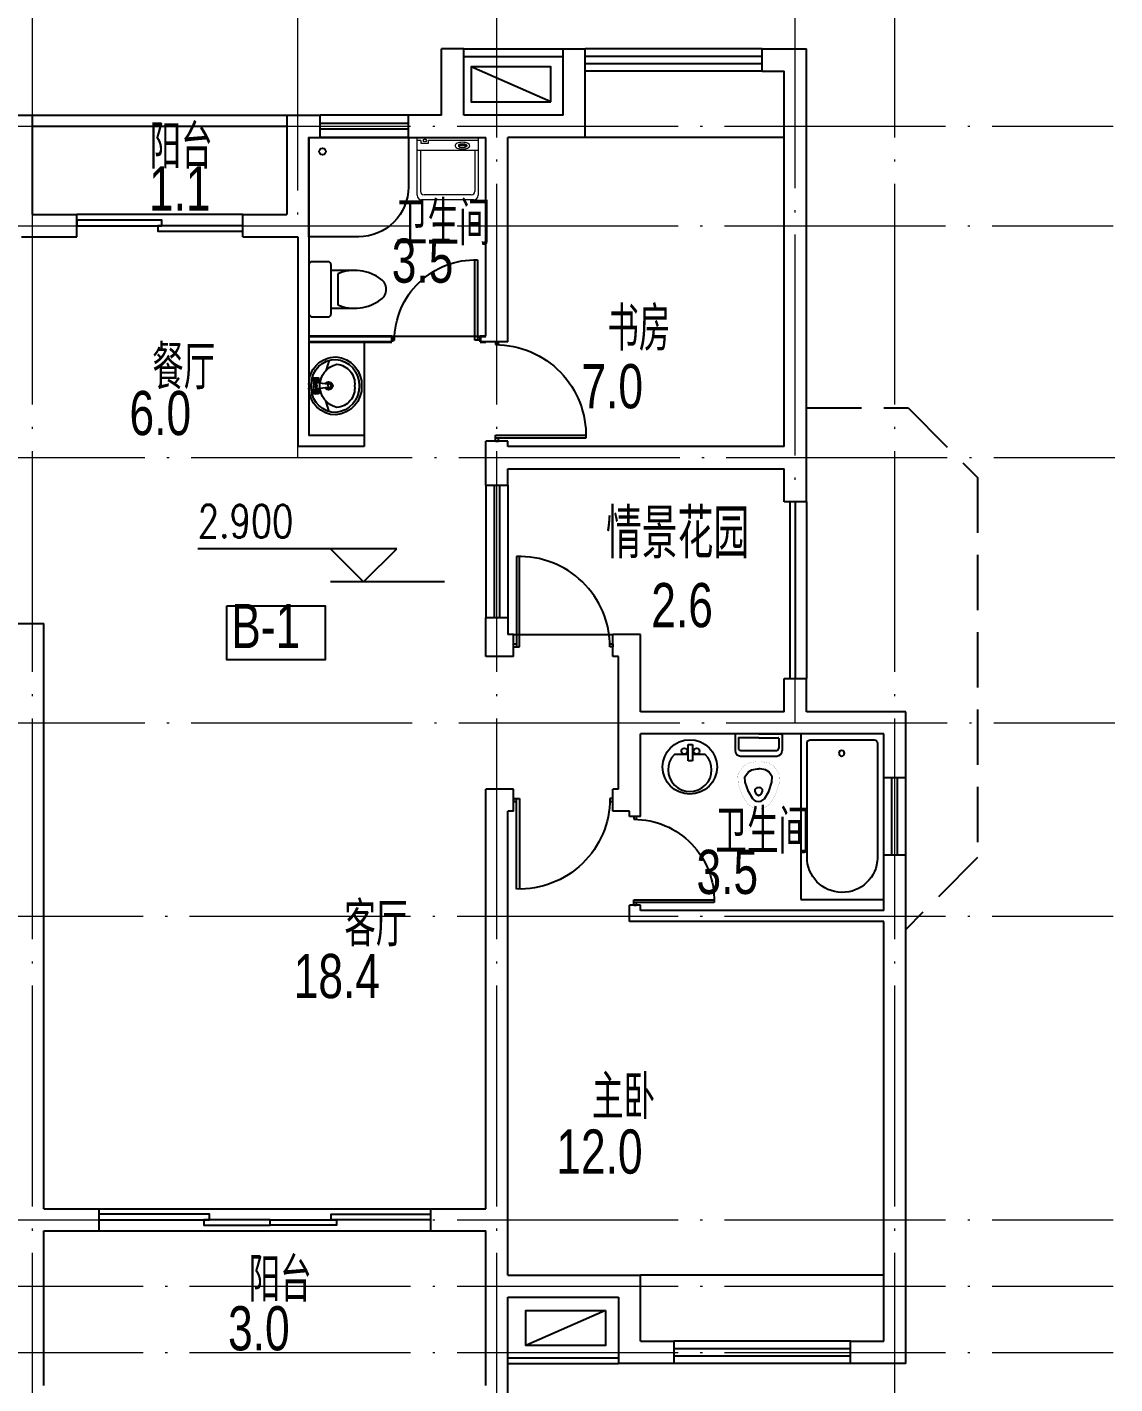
# Model space of a CAD drawing. Extents: x 1332633 to 1595679, y 264824 to 640777.
# Drawn here: x 1383282 to 1393123, y 587802 to 600085 of the extents above; entities that cross this region are included whole.
import ezdxf

# ---------------------------------------------------------------- set-up
doc = ezdxf.new("R2010")
doc.units = 0
doc.header["$LTSCALE"] = 1000
doc.header["$MEASUREMENT"] = 0
doc.linetypes.add('DASH', pattern=[0.35, 0.25, -0.1])
doc.linetypes.add('DOTE', pattern=[2.42, 2, -0.2, 0.02, -0.2])
doc.layers.get('0').update_dxf_attribs({"linetype": 'CONTINUOUS'})
for name, color, linetype in [('3T_WOOD', 21, 'CONTINUOUS'), ('A-BALCONY_建筑阳台_', 6, 'CONTINUOUS'), ('A-Fur1(建筑厨卫洁具)', 136, 'CONTINUOUS'), ('A-Ground(室外构件)', 31, 'CONTINUOUS'), ('A-Hz1(房间名称)', 4, 'CONTINUOUS'), ('A-Hz3(房间面积)', 2, 'CONTINUOUS'), ('A-Wall(建筑墙)', 255, 'CONTINUOUS'), ('A-WALL_建筑墙_', 255, 'CONTINUOUS'), ('A-WINDOW(建筑门窗)', 4, 'CONTINUOUS'), ('C-sheet(通用-图框)', 7, 'CONTINUOUS'), ('DIM_ELEV', 3, 'CONTINUOUS'), ('管井', 5, 'CONTINUOUS')]:
    doc.layers.add(name, color=color, linetype=linetype)
for name, color, linetype, lineweight in [('DOTE', 1, 'DOTE', 13), ('JJ', 8, 'CONTINUOUS', 0), ('PUB_TEXT', 7, 'CONTINUOUS', 13), ('WALL', 2, 'CONTINUOUS', 35)]:
    doc.layers.add(name, color=color, linetype=linetype, lineweight=lineweight)
doc.styles.add('_TCH_DIM', font='SIMPLEX', dxfattribs={"width": 0.8, "bigfont": 'HZTXT'})
doc.styles.add('DIM', font='txt')
doc.styles.add('DIM_FONT', font='txt', dxfattribs={"width": 0.8})
doc.styles.get("Standard").update_dxf_attribs({"font": 'GBENOR', "bigfont": 'GBCBIG'})
doc.styles.add('SUNYAT1', font='3yromans.shx', dxfattribs={"width": 0.75, "bigfont": '3yhztxt.shx'})

# ---------------------------------------------------------------- blocks, each defined once
blk = doc.blocks.new('TO2')
for p, q in [((-162, 236), (-131, 140)), ((-66, 52), (-50, 55)), ((-50, 48), (-66, 52)), ((-57, 70), (-45, 60)), ((-50, 55), (-57, 70)), ((-50, 48), (-57, 34)), ((-45, 44), (-57, 34)), ((-45, 60), (-38, 74)), ((-38, 29), (-45, 44)), ((-38, 74), (-38, 58)), ((-22, 62), (-38, 58)), ((-22, 42), (-38, 45)), ((-38, 29), (-38, 45)), ((-22, 62), (-35, 52)), ((-22, 42), (-35, 52)), ((-77, -20), (-80, -20)), ((-50, -41), (-66, -44)), ((-50, -48), (-66, -44)), ((-50, -41), (-57, -26)), ((-45, -36), (-57, -26)), ((-50, -48), (-57, -62)), ((-57, -62), (-45, -52)), ((-38, -22), (-45, -36)), ((-45, -52), (-38, -67)), ((-38, -22), (-38, -38)), ((-22, -34), (-38, -38)), ((-22, -54), (-38, -51)), ((-38, -67), (-38, -51)), ((-22, -34), (-35, -44)), ((-22, -54), (-35, -44)), ((-162, -228), (-131, -132))]:
    blk.add_line(p, q)
for points in [[(-152, 5), (-152, 19), (-45, 31)], [(-152, 3), (-152, -12), (-80, -20)], [(-77, -20), (-45, -23)]]:
    blk.add_lwpolyline(points)
for points in [[(-77, 27), (-71, 32), (-69, 34), (-69, 69, -0.397649), (-63, 75), (-25, 75, -0.448114), (-19, 69), (-19, 4)], [(-77, -20), (-71, -24), (-69, -26), (-69, -61, 0.397649), (-63, -68), (-25, -68, 0.448114), (-19, -62), (-19, 4)]]:
    blk.add_lwpolyline(points, format="xyb")
for points in [[(-66, 52), (-57, 34), (-38, 29), (-22, 42), (-22, 62), (-38, 74), (-57, 70)], [(-66, -44), (-57, -26), (-38, -22), (-22, -34), (-22, -54), (-38, -67), (-57, -62)]]:
    blk.add_lwpolyline(points, close=True)
for centre, radius in [((-43, 4), 11.1), ((-43, 52), 4.1), ((-43, -44), 4.1)]:
    blk.add_circle(centre, radius)
for centre, radius, start, end in [((-202, 14), 254, 94.668, 182.2445), ((-223, 22), 244, 358.482, 89.9831), ((-202, 14), 231, 94.668, 182.2445), ((-217, 24), 176, 94.3056, 186.3213), ((-282, 3), 204, 0.3156, 75.2808), ((-223, 22), 222, 2.2184, 89.9831), ((-202, -6), 254, 177.7555, 265.332), ((-202, -6), 231, 177.7555, 265.332), ((-217, -17), 176, 173.6787, 265.6944), ((-282, 5), 204, 284.7192, 359.6844), ((-158, 4), 35.5, 29.9432, 329.1629), ((-158, 4), 20.3, 52.3819, 308.4597), ((-403, 3), 403, 355.2019, 4.0377), ((277, 1), 256, 176.6011, 183.7052), ((-223, -15), 244, 270.0169, 359.8405), ((-223, -15), 222, 270.0169, 355.8617)]:
    blk.add_arc(centre, radius, start, end)
blk = doc.blocks.new('A$C4CE9686B')
at = {"layer": 'JJ'}
for p, q in [((0, 552), (0, 0)), ((0, 552), (525, 552)), ((29, 552), (29, 101)), ((116, 0), (116, 552)), ((116, 522), (489, 522)), ((565, 512), (565, 40)), ((70, 374), (79, 375)), ((71, 448), (79, 448)), ((77, 435), (77, 383)), ((91, 435), (77, 435)), ((77, 383), (91, 383)), ((91, 383), (91, 435)), ((521, 490), (521, 62)), ((525, 0), (0, 0)), ((53, 101), (28, 101)), ((28, 34), (53, 34)), ((29, 34), (29, 0)), ((53, 34), (53, 101)), ((116, 30), (489, 30))]:
    blk.add_line(p, q, dxfattribs=at)
blk.add_lwpolyline([(76, 343, 0.185158), (86, 347, 0.102042), (98, 362, 0.060862), (104, 382, 0.047173), (107, 409, 0.047173), (104, 436, 0.060862), (98, 456, 0.102042), (86, 472, 0.185158), (76, 476, 0.185158), (66, 472, 0.102042), (54, 456, 0.060862), (48, 436, 0.047173), (45, 409, 0.047173), (48, 382, 0.060862), (54, 362, 0.102042), (66, 347, 0.185158)], format="xyb", close=True, dxfattribs=at)
for points in [[(71, 448, 0.259034), (68, 446, 0.076276), (64, 437, 0.036515), (62, 426, 0.026615), (61, 411, 0.026615), (62, 396, 0.036515), (64, 385, 0.076276), (68, 376, 0.259034), (71, 375, 0.078462), (72, 375, 0.056762)], [(79, 448, 0.259034), (76, 446, 0.076276), (73, 437, 0.036515), (71, 426, 0.026615), (70, 411, 0.026615), (71, 396, 0.036515), (73, 385, 0.076276), (76, 376, 0.259034), (79, 375, 0.259034), (82, 376, 0.056762), (85, 383, 0.036515)], [(87, 435, 0.008736), (86, 437, 0.076276), (82, 446, 0.259034), (79, 448, 0.259034)]]:
    blk.add_lwpolyline(points, format="xyb", dxfattribs=at)
blk.add_circle((28, 69), 14, dxfattribs=at)
for centre, radius, start, end in [((489, 490), 32, 0, 90), ((525, 512), 40, 0, 90), ((489, 62), 32, 270, 360), ((525, 40), 40, 270, 0)]:
    blk.add_arc(centre, radius, start, end, dxfattribs=at)
at = {"layer": 'JJ', "width": 0.8, "flags": 9}
for tag in ['YSIZE', 'XSIZE']:
    blk.add_attdef(tag, (0, 276), '', height=0.4, rotation=90, dxfattribs=at)
blk = doc.blocks.new('A$C753116E8')
at = {"layer": 'JJ'}
blk.add_blockref('A$C4CE9686B', (0, 0), dxfattribs=at)
blk = doc.blocks.new('A$C3372732A')
at = {"layer": '管井', "color": 1}
blk.add_blockref('A$C753116E8', (0, 0), dxfattribs=at)
blk = doc.blocks.new('坐便器1')
at = {"layer": 'A-Fur1(建筑厨卫洁具)'}
for p, q in [((220, 0), (-220, 0)), ((-250, -30), (-250, -170)), ((250, -170), (250, -30)), ((-220, -200), (220, -200)), ((-170, -200), (-170, -430)), ((170, -430), (170, -200)), ((140, -260), (-140, -260))]:
    blk.add_line(p, q, dxfattribs=at)
for centre, radius, start, end in [((-220, -30), 30, 90, 180), ((220, -30), 30, 0, 90), ((-220, -170), 30, 180, 270), ((220, -170), 30, 270, 0), ((227, -413), 398, 157.4505, 216.6381), ((-227, -413), 398, 323.3619, 22.5495), ((0, -590), 110, 213.4509, 326.5491)]:
    blk.add_arc(centre, radius, start, end, dxfattribs=at)
blk = doc.blocks.new('E103')
at = {"layer": 'A-Fur1(建筑厨卫洁具)', "rotation": 180}
blk.add_blockref('坐便器1', (1004, -576), dxfattribs=at)
blk = doc.blocks.new('DOOR_B01')
for p, q in [((-0.47, 0.895), (-0.47, -0.015)), ((-0.44, -0.015), (-0.44, 0.895)), ((-0.5, 0.015), (-0.47, 0.015)), ((-0.5, -0.015), (-0.5, 0.015)), ((0.47, 0.015), (0.5, 0.015)), ((0.5, 0.015), (0.5, -0.015)), ((-0.5, -0.015), (-0.44, -0.015)), ((0.5, -0.015), (0.47, -0.015))]:
    blk.add_line(p, q)
blk.add_arc((-0.44, -0.015), 0.91, 0, 91.8892)
blk = doc.blocks.new('M_E7')
for p, q in [((-201, 62), (-201, -265)), ((-10, 112), (-151, 112)), ((-150, 61), (-150, -264)), ((-41, 81), (-130, 81)), ((-36, -102), (-36, 76)), ((0, -102), (0, 102)), ((-36, -102), (-36, -279)), ((0, -102), (0, -305)), ((-10, -315), (-151, -315)), ((-41, -284), (-130, -284))]:
    blk.add_line(p, q)
at = {"const_width": 1}
for points in [[(-651, -24), (-637, -1), (-550, 51), (-451, 83), (-371, 88), (-294, 37), (-262, -18), (-252, -84), (-252, -102)], [(-651, -180), (-637, -202), (-550, -254), (-451, -287), (-371, -292), (-294, -240), (-262, -186), (-252, -119), (-252, -102)]]:
    blk.add_lwpolyline(points, dxfattribs=at)
for points in [[(-597, -59), (-590, -49), (-523, -9), (-438, 19), (-389, 22), (-343, -9), (-325, -40), (-317, -89), (-317, -102)], [(-596, -145), (-590, -154), (-523, -194), (-438, -222), (-389, -225), (-343, -194), (-325, -164), (-317, -114), (-317, -102)]]:
    blk.add_lwpolyline(points)
blk.add_lwpolyline([(-644, -15, 0.39866), (-643, -191, 0.39866)], format="xyb", dxfattribs=at)
for centre, radius, start, end in [((-151, 62), 50, 90, 180), ((-130, 61), 20, 90, 180), ((-41, 76), 5, 0, 90), ((-10, 102), 10, 0, 90), ((-551, -102), 62.6, 137.0381, 223.979), ((-511, -114), 47.8, 77.2641, 164.6652), ((-511, -89), 47.8, 195.3348, 282.7359), ((-541, -103), 54.1, 1.1332, 40.3816), ((-541, -101), 54.1, 319.6184, 358.8668), ((-151, -265), 50, 180, 270), ((-130, -264), 20, 180, 270), ((-41, -279), 5, 270, 0), ((-10, -305), 10, 270, 0)]:
    blk.add_arc(centre, radius, start, end)
at = {"width": 0.8, "flags": 9}
for tag in ['XSIZE', 'YSIZE']:
    blk.add_attdef(tag, (0, 0), '', height=0.5, dxfattribs=at)
blk = doc.blocks.new('M_E33IEP')
for p, q in [((135, 135), (135, 20)), ((44, -21), (44, 20)), ((44, 20), (194, 20)), ((194, 20), (194, -21)), ((194, -21), (44, -21)), ((135, -21), (135, -144))]:
    blk.add_line(p, q)
for centre, radius in [((248, -5), 246), ((106, 56), 26.7), ((105, -55), 26.7)]:
    blk.add_circle(centre, radius)
blk.add_arc((274, -5), 197, 225.2527, 134.7473)
at = {"style": 'DIM_FONT', "width": 0.8, "flags": 9}
for tag in ['XSIZE', 'YSIZE']:
    blk.add_attdef(tag, (0, 0), '', height=0.5, dxfattribs=at)
at = {"width": 0.8, "flags": 9}
for tag in ['XSIZE', 'YSIZE']:
    blk.add_attdef(tag, (2, -251), '', height=150, dxfattribs=at)
blk = doc.blocks.new('淋浴')
at = {"layer": 'A-Fur1(建筑厨卫洁具)'}
blk.add_lwpolyline([(-900, -450), (-900, 0), (0, 0), (0, -900), (-450, -900, -0.414214)], format="xyb", close=True, dxfattribs=at)
blk.add_circle((-129, -123), 30, dxfattribs=at)
blk = doc.blocks.new('DOOR_A01')
for points in [[(0.0125, 0), (0.0125, 1), (-0.5, 1), (-0.5, 0)], [(-0.0125, 0), (-0.0125, -1), (0.5, -1), (0.5, 0)]]:
    blk.add_lwpolyline(points, close=True)
blk = doc.blocks.new('A$C79D20D74')
at = {"layer": 'A-Ground(室外构件)'}
blk.add_line((0, 720), (315, 0), dxfattribs=at)
blk.add_lwpolyline([(0, 720), (315, 720), (315, 0), (0, 0)], close=True, dxfattribs=at)
blk = doc.blocks.new('浴缸08X15')
at = {"layer": 'A-Fur1(建筑厨卫洁具)'}
for p, q in [((-375, -1500), (-375, 0)), ((-375, 0), (375, 0)), ((375, 0), (375, -1500)), ((-319, -85), (-319, -1125)), ((289, -56), (-289, -55)), ((319, -1113), (319, -86)), ((375, -1500), (-375, -1500))]:
    blk.add_line(p, q, dxfattribs=at)
blk.add_circle((6, -176), 25, dxfattribs=at)
for centre, radius, start, end in [((-289, -85), 30, 89.9714, 179.9956), ((289, -86), 30, 0.0057, 89.9714), ((0, -1117), 319, 181.3982, 0.6999)]:
    blk.add_arc(centre, radius, start, end, dxfattribs=at)
blk = doc.blocks.new('WIN_03X1200X200')
at = {"layer": 'A-WINDOW(建筑门窗)'}
for p, q in [((-0.5, 0.083), (0.5, 0.083)), ((-0.5, 0.021), (0.5, 0.021)), ((-0.5, -0.021), (0.5, -0.021)), ((-0.5, -0.083), (0.5, -0.083))]:
    blk.add_line(p, q, dxfattribs=at)
blk = doc.blocks.new('WIN_03X700X200')
at = {"layer": 'A-WINDOW(建筑门窗)'}
for p, q in [((-0.5, 0.143), (0.5, 0.143)), ((-0.5, 0.036), (0.5, 0.036)), ((-0.5, -0.036), (0.5, -0.036)), ((-0.5, -0.143), (0.5, -0.143))]:
    blk.add_line(p, q, dxfattribs=at)

msp = doc.modelspace()

# ---------------------------------------------------------------- linework, layer by layer
at = {"layer": 'A-BALCONY_建筑阳台_'}
for p, q in [((1383332, 599287, 0), (1385632, 599287)), ((1383332, 599187, 0), (1385632, 599187)), ((1390182, 595787), (1390182, 594187)), ((1390232, 595787), (1390232, 594187)), ((1390332, 595787), (1390332, 594187))]:
    msp.add_line(p, q, dxfattribs=at)
at = {"layer": 'A-Fur1(建筑厨卫洁具)'}
msp.add_line((1386332, 597237), (1386332, 596387), dxfattribs=at)
at = {"layer": 'A-Ground(室外构件)'}
for p, q in [((1387232, 599887), (1388132, 599887)), ((1387232, 599820), (1388132, 599820)), ((1387632, 588037), (1388632, 588037)), ((1387632, 587987), (1388632, 587987))]:
    msp.add_line(p, q, dxfattribs=at)
at = {"layer": 'A-Hz1(房间名称)', "color": 6}
msp.add_lwpolyline([(1385090, 594845), (1385980, 594845), (1385980, 594357), (1385090, 594357)], close=True, dxfattribs=at)
at = {"layer": 'A-Wall(建筑墙)'}
for p, q in [((1387032, 599287), (1387032, 599887)), ((1387232, 599887), (1387032, 599887)), ((1387232, 599287), (1387232, 599887)), ((1388132, 599287), (1388132, 599887)), ((1388132, 599887), (1388332, 599887)), ((1388332, 599087), (1388332, 599887)), ((1389932, 599887), (1390232, 599887)), ((1390132, 599887), (1390332, 599887)), ((1387032, 599287), (1386732, 599287)), ((1388132, 599287), (1387232, 599287)), ((1387432, 589387), (1387432, 589937)), ((1383932, 589387), (1383932, 589187)), ((1386932, 589387), (1387432, 589387)), ((1386932, 589387), (1386932, 589187)), ((1383432, 587787), (1383432, 589187)), ((1386932, 589187), (1387432, 589187)), ((1387432, 587787), (1387432, 589187)), ((1387632, 588787), (1388332, 588787)), ((1387632, 588787), (1388832, 588787)), ((1388832, 588187), (1388832, 588787)), ((1387632, 588587), (1388632, 588587)), ((1388632, 588587), (1388632, 587987)), ((1389132, 588187), (1389132, 588187)), ((1389132, 588187), (1389132, 587987)), ((1390732, 587987), (1390732, 588187)), ((1390732, 588187), (1391032, 588187)), ((1389132, 587987), (1388632, 587987)), ((1390732, 587987), (1390532, 587987)), ((1391232, 587987), (1390732, 587987))]:
    msp.add_line(p, q, dxfattribs=at)
at = {"layer": 'A-Wall(建筑墙)', "linetype": 'DASH', "ltscale": 2}
msp.add_lwpolyline([(1390332, 596637), (1391253, 596637), (1391882, 596007), (1391882, 592566), (1391232, 591916)], dxfattribs=at)
at = {"layer": 'A-WALL_建筑墙_'}
for p, q in [((1389932, 599687), (1389932, 599887)), ((1390332, 595787), (1390332, 599887)), ((1389932, 599687), (1390132, 599687)), ((1390132, 596287), (1390132, 599687)), ((1383132, 599287, 0), (1383332, 599287, 0)), ((1383332, 598387, 0), (1383332, 599287, 0)), ((1385632, 599287), (1385932, 599287)), ((1385632, 599287), (1385632, 598387)), ((1385932, 599087), (1385932, 599287)), ((1386732, 599087), (1386732, 599287)), ((1385832, 599087), (1385932, 599087)), ((1385832, 599087), (1385832, 596387)), ((1386732, 599087), (1387432, 599087)), ((1387432, 597287), (1387432, 599087)), ((1387632, 597237), (1387632, 599087)), ((1388332, 599087), (1387632, 599087)), ((1383332, 598387, 0), (1383733, 598387)), ((1383733, 598187), (1383733, 598387)), ((1385233, 598387), (1385632, 598387)), ((1385233, 598187), (1385233, 598387)), ((1383232, 598187, 0), (1383733, 598187)), ((1385233, 598187), (1385732, 598187)), ((1385732, 598187), (1385732, 596287)), ((1387632, 597237), (1387432, 597237)), ((1386332, 596387), (1385832, 596387)), ((1386332, 596387), (1386332, 596287)), ((1387432, 595937), (1387432, 596337)), ((1387632, 596337), (1387432, 596337)), ((1387632, 596287), (1387632, 596337)), ((1386332, 596287), (1385732, 596287)), ((1390132, 596287), (1387632, 596287)), ((1387632, 596087), (1390132, 596087)), ((1387632, 595937), (1387632, 596087)), ((1390132, 595787), (1390132, 596087)), ((1387432, 595937), (1387632, 595937)), ((1390332, 595787), (1390132, 595787)), ((1383182, 594687), (1383432, 594687)), ((1383432, 589387), (1383432, 594687)), ((1387432, 594387), (1387432, 594737)), ((1387632, 594737), (1387432, 594737)), ((1387682, 594387), (1387682, 594587)), ((1388832, 594587), (1388582, 594587)), ((1388582, 594387), (1388582, 594587)), ((1388832, 593887), (1388832, 594587)), ((1387682, 594387), (1387432, 594387)), ((1388632, 594387), (1388582, 594387)), ((1388632, 593187), (1388632, 594387)), ((1390132, 593887), (1390132, 594187)), ((1390132, 594187), (1390332, 594187)), ((1390332, 593887), (1390332, 594187)), ((1390132, 593887), (1388832, 593887)), ((1391232, 593887), (1390332, 593887)), ((1391232, 593287), (1391232, 593887)), ((1388832, 592987), (1388832, 593687)), ((1391032, 593687), (1388832, 593687)), ((1391032, 593287), (1391032, 593687)), ((1391232, 593287), (1391032, 593287)), ((1387432, 589387), (1387432, 593187)), ((1387682, 593187), (1387432, 593187)), ((1387682, 592987), (1387682, 593187)), ((1388632, 593187), (1388582, 593187)), ((1388582, 592987), (1388582, 593187)), ((1387682, 592987), (1387632, 592987)), ((1387632, 588787), (1387632, 592987)), ((1388732, 592987), (1388582, 592987)), ((1388732, 592937), (1388732, 592987)), ((1388832, 592937), (1388732, 592937)), ((1388832, 592937), (1388832, 592987)), ((1391032, 592087), (1391032, 592587)), ((1391232, 592587), (1391032, 592587)), ((1391232, 587987), (1391232, 592587)), ((1388732, 591987), (1388732, 592137)), ((1388832, 592137), (1388732, 592137)), ((1388832, 592087), (1388832, 592137)), ((1391032, 592087), (1388832, 592087)), ((1391032, 591987), (1388732, 591987)), ((1391032, 588187), (1391032, 591987)), ((1383432, 589387), (1383932, 589387)), ((1383432, 589187), (1383932, 589187)), ((1387632, 587587), (1387632, 588587)), ((1388832, 588187), (1389132, 588187))]:
    msp.add_line(p, q, dxfattribs=at)
at = {"layer": 'A-WINDOW(建筑门窗)'}
for p, q in [((1389932, 599887), (1388332, 599887)), ((1389932, 599820), (1388332, 599820)), ((1389932, 599753), (1388332, 599753)), ((1389932, 599687), (1388332, 599687)), ((1386732, 599287), (1385932, 599287)), ((1386732, 599212), (1385932, 599212)), ((1386732, 599162), (1385932, 599162)), ((1386732, 599087), (1385932, 599087)), ((1390032, 599087), (1388332, 599087)), ((1390132, 599087), (1388732, 599087)), ((1385233, 598387), (1383733, 598387)), ((1386582, 597287), (1387382, 597287)), ((1387682, 594587), (1388582, 594587)), ((1383932, 589387), (1386932, 589387)), ((1383932, 589187), (1386932, 589187)), ((1391032, 588787), (1388832, 588787)), ((1390732, 588187), (1389132, 588187)), ((1390732, 588120), (1389132, 588120)), ((1390732, 588053), (1389132, 588053)), ((1390732, 587987), (1389132, 587987))]:
    msp.add_line(p, q, dxfattribs=at)
for points in [[(1383932, 589337), (1383932, 589287), (1384932, 589287), (1384932, 589337)], [(1386932, 589337), (1386932, 589287), (1386032, 589287), (1386032, 589337)], [(1384882, 589287), (1384882, 589237), (1385482, 589237), (1385482, 589287)], [(1386082, 589287), (1386082, 589237), (1385482, 589237), (1385482, 589287)]]:
    msp.add_lwpolyline(points, close=True, dxfattribs=at)
at = {"layer": 'C-sheet(通用-图框)'}
for p in [(1387632, 594737), (1387682, 594587)]:
    msp.add_line(p, (1387632, 594587), dxfattribs=at)
at = {"layer": 'DIM_ELEV'}
for p, q in [((1386626, 595363), (1384826, 595363)), ((1386326, 595063), (1386026, 595363)), ((1386326, 595063), (1386626, 595363)), ((1387059, 595063), (1386026, 595063))]:
    msp.add_line(p, q, dxfattribs=at)
at = {"layer": 'DOTE'}
for p, q in [((1383332, 586987), (1383332, 604020)), ((1385732, 596187), (1385732, 604020)), ((1387532, 586987), (1387532, 604020)), ((1390232, 593787), (1390232, 604020)), ((1391132, 586987), (1391132, 604020)), ((1346032, 599187), (1393109, 599187)), ((1346032, 598287), (1393109, 598287)), ((1346047, 596187), (1393123, 596187)), ((1346047, 593787), (1393123, 593787)), ((1346032, 592037), (1393109, 592037)), ((1346032, 589287), (1393109, 589287)), ((1346032, 588687), (1393109, 588687)), ((1346032, 588087), (1393109, 588087))]:
    msp.add_line(p, q, dxfattribs=at)
at = {"layer": 'WALL', "ltscale": 0.08}
for p, q in [((1385832, 597287), (1386582, 597287)), ((1385832, 597237), (1386582, 597237)), ((1387382, 597287), (1387432, 597287)), ((1387382, 597237), (1387432, 597237))]:
    msp.add_line(p, q, dxfattribs=at)
at = {"layer": 'WALL'}
for p, q in [((1386582, 597287), (1386582, 597237)), ((1387382, 597287), (1387382, 597237))]:
    msp.add_line(p, q, dxfattribs=at)

# ---------------------------------------------------------------- block references
at = {"xscale": -1}
msp.add_blockref('浴缸08X15', (1390657, 593687), dxfattribs=at)
at = {"layer": 'A-Fur1(建筑厨卫洁具)'}
for name, p, rotation in [('淋浴', (1385832, 599087), 90), ('A$C3372732A', (1386811, 599087), 270), ('M_E7', (1389799, 593687), 90), ('M_E33IEP', (1389283, 593635), 270)]:
    msp.add_blockref(name, p, dxfattribs=dict(at, rotation=rotation))
ref = msp.add_blockref('E103', (1386408, 598715), dxfattribs=dict(at, rotation=270))
ref.add_attrib('SN TY UN', '座式便器**套', (1385841, 597735), dxfattribs={"layer": '0', "height": 0.01, "rotation": 90, "style": 'DIM'})
ref.add_attrib('XYVALUE', '(500 715)', (1385841, 597735), dxfattribs={"layer": '0', "height": 0.01, "rotation": 90, "style": 'DIM'})
at = {"layer": 'A-Fur1(建筑厨卫洁具)', "xscale": -1, "rotation": 359.9869074610625}
msp.add_blockref('TO2', (1385853, 596833), dxfattribs=at)
at = {"layer": 'A-Ground(室外构件)', "xscale": -1, "rotation": 270}
msp.add_blockref('A$C79D20D74', (1387301, 599409), dxfattribs=at)
at = {"layer": 'A-Ground(室外构件)', "rotation": 270}
msp.add_blockref('A$C79D20D74', (1387794, 588465), dxfattribs=at)
at = {"layer": 'A-WINDOW(建筑门窗)'}
for name, p, xscale, yscale, zscale in [('DOOR_A01', (1384483, 598287), 1500, 50, 1500), ('DOOR_B01', (1388132, 594487), 900, 900, 900), ('DOOR_B01', (1388132, 593087), 900, -900, 900)]:
    msp.add_blockref(name, p, dxfattribs=dict(at, xscale=xscale, yscale=yscale, zscale=zscale))
for name, p, xscale, yscale, zscale, rotation in [('DOOR_B01', (1386982, 597262), 800, -800, 800, 180), ('DOOR_B01', (1387532, 596787), 899.9999999995343, -899.9999999995343, 899.9999999995924, 89.99999999994068), ('WIN_03X1200X200', (1387532, 595337), -1200, 1200, 1200, 89.99999999995556), ('WIN_03X700X200', (1391132, 592937), 700, 700, 700, 90), ('DOOR_B01', (1388782, 592537), 800, -800, 800, 90)]:
    msp.add_blockref(name, p, dxfattribs=dict(at, xscale=xscale, yscale=yscale, zscale=zscale, rotation=rotation))

# ---------------------------------------------------------------- texts
at = {"layer": '3T_WOOD', "insert": (1388519, 595275), "char_height": 450, "width": 1552.5, "attachment_point": 7}
msp.add_mtext('{\\C2;情景花园}', dxfattribs=at)
at = {"layer": 'A-Hz1(房间名称)', "style": 'SUNYAT1', "width": 0.75}
for s, p in [('阳台 ', (1384390, 598802)), ('卫生间', (1386618, 598109)), ('书房', (1388532, 597154)), ('餐厅', (1384414, 596805)), ('B-1', (1385129, 594463)), ('卫生间', (1389510, 592603)), ('客厅', (1386152, 591762)), ('主卧', (1388393, 590198)), ('阳台', (1385286, 588545))]:
    msp.add_text(s, height=400, dxfattribs=at).set_placement(p)
at = {"layer": 'A-Hz3(房间面积)', "style": 'SUNYAT1', "width": 0.75}
for s, p in [('1.1', (1384384, 598424)), ('3.5', (1386581, 597771)), ('7.0', (1388297, 596634)), ('6.0', (1384208, 596391)), ('2.6', (1388929, 594652)), ('3.5', (1389338, 592237)), ('18.4', (1385694, 591294)), ('12.0', (1388070, 589705)), ('3.0', (1385100, 588105))]:
    msp.add_text(s, height=400, dxfattribs=at).set_placement(p)
at = {"layer": 'PUB_TEXT', "style": '_TCH_DIM', "width": 0.752941}
msp.add_text('2.900', height=297.5, dxfattribs=at).set_placement((1384826, 595463))

doc.saveas('drawing.dxf')
